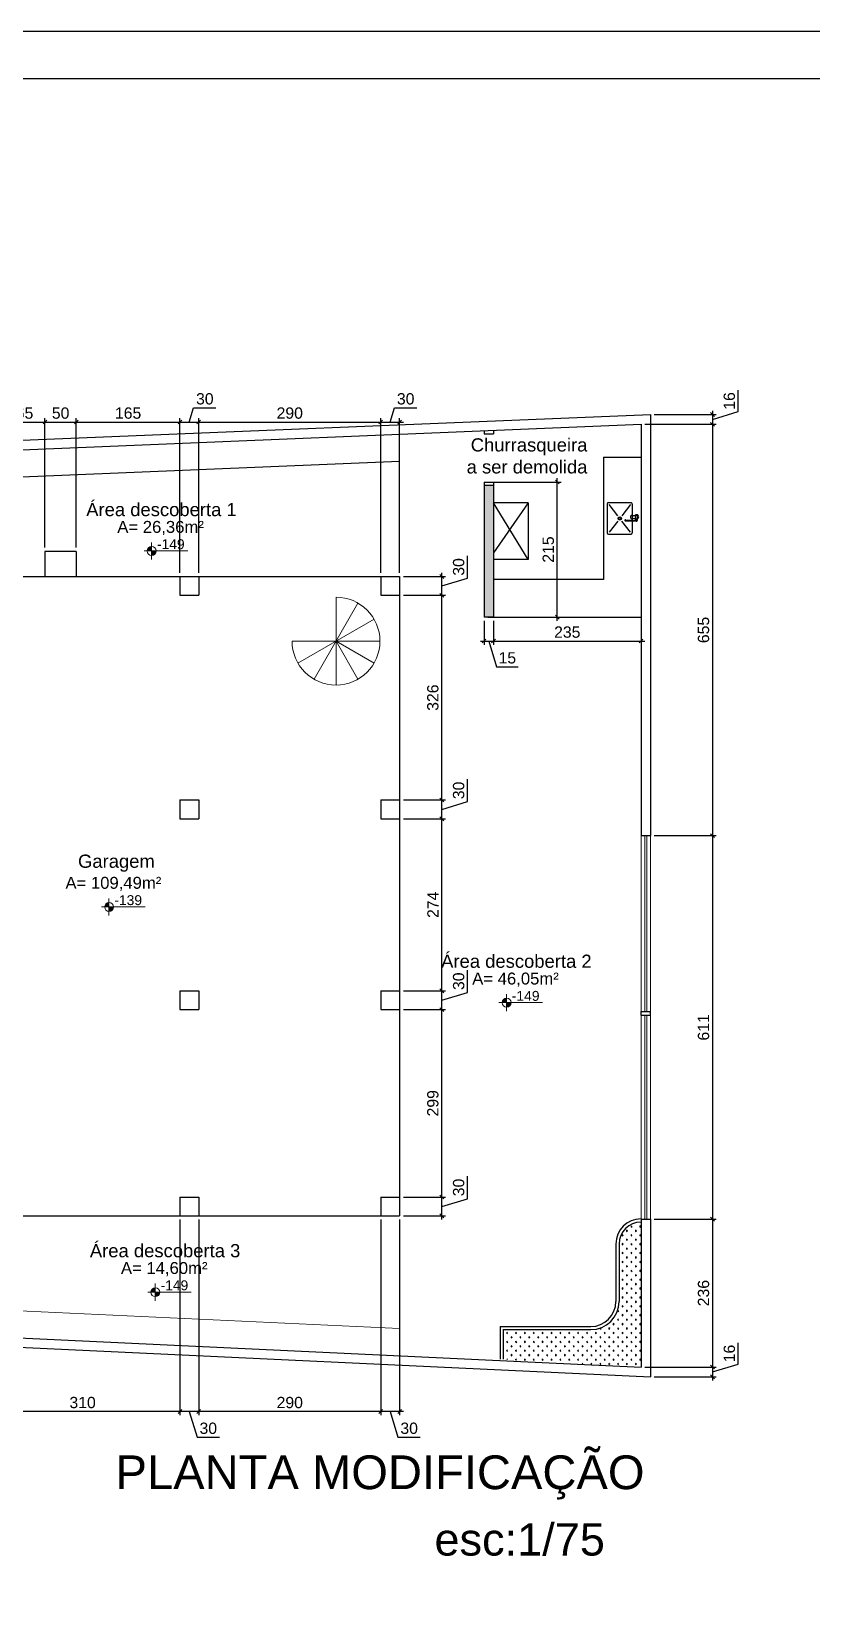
# Model space of a CAD drawing. Extents: x -165 to 197, y 154 to 653.
# Drawn here: x 124.35 to 136.79, y 409.47 to 434.39 of the extents above; entities that cross this region are included whole.
import ezdxf
from ezdxf.enums import TextEntityAlignment as Align

# ---------------------------------------------------------------- set-up
doc = ezdxf.new("R2010")
doc.units = 0
doc.header["$MEASUREMENT"] = 0
doc.header["$PDMODE"] = 3
doc.header["$PDSIZE"] = 0.1
doc.layers.get('0').update_dxf_attribs({"linetype": 'CONTINUOUS'})
doc.layers.get('DEFPOINTS').update_dxf_attribs({"linetype": 'CONTINUOUS'})
for name, color, linetype, lineweight in [('AIT-ESQUADRIA 34', 252, 'CONTINUOUS', 15), ('AIT-PAREDE', 4, 'CONTINUOUS', 30), ('COTA de NIVEL', 12, 'CONTINUOUS', 20), ('DEMOLIR', 40, 'CONTINUOUS', 25), ('TEXTO-190', 190, 'CONTINUOUS', 20)]:
    doc.layers.add(name, color=color, linetype=linetype, lineweight=lineweight)
for name, color, linetype in [('AIT-PORTAS', 2, 'CONTINUOUS'), ('AIT-VEGETAÇÃO 25', 92, 'CONTINUOUS'), ('COTA', 1, 'CONTINUOUS'), ('MARGEM', 4, 'CONTINUOUS'), ('TEXTO', 190, 'CONTINUOUS')]:
    doc.layers.add(name, color=color, linetype=linetype)
doc.styles.add('ARIAL', font='ARIAL.TTF', dxfattribs={"height": 0.18})
doc.styles.add('cota25', font='ARIAL.TTF', dxfattribs={"height": 0.06})
doc.styles.add('PLANTA', font='stylu.ttf', dxfattribs={"height": 0.22})
doc.dimstyles.new('Copy of ISO-25', dxfattribs={"dimtxt": 0.18, "dimasz": 0.06, "dimexe": 0.06, "dimexo": 0.06, "dimgap": 0.05, "dimtad": 1, "dimdec": 0, "dimlfac": 100, "dimdsep": 46, "dimtxsty": 'ARIAL', "dimblk1": 'OBLIQUE', "dimblk2": 'OBLIQUE', "dimsah": 1, "dimcen": 2.5, "dimdle": 0.06, "dimclrd": 256, "dimclre": 256, "dimclrt": 256, "dimadec": 0, "dimazin": 0, "dimtfac": 1, "dimtdec": 0, "dimtmove": 1, "dimatfit": 3, "dimldrblk": 'OBLIQUE', "dimfxl": 0, "dimtolj": 1, "dimtzin": 0, "dimlwd": -1, "dimlwe": -1, "dimarcsym": 0})

# ---------------------------------------------------------------- blocks, each defined once
blk = doc.blocks.new('_OBLIQUE')
at = {"color": 0, "linetype": 'ByBlock'}
blk.add_line((-0.5, -0.5), (0.5, 0.5), dxfattribs=at)
blk = doc.blocks.new('*D328')
at = {"layer": 'COTA'}
for p, q in [((123.862, 428.163), (124.632, 428.163)), ((123.922, 425.763), (123.922, 428.223)), ((124.572, 426.163), (124.572, 428.223))]:
    blk.add_line(p, q, dxfattribs=at)
at = {"layer": 'DEFPOINTS', "color": 0}
for p in [(124.572, 428.163), (124.572, 426.103), (123.922, 425.703)]:
    blk.add_point(p, dxfattribs=at)
at = {"layer": 'COTA', "xscale": 0.06, "yscale": 0.06, "zscale": 0.06, "rotation": 180}
blk.add_blockref('_OBLIQUE', (123.922, 428.163), dxfattribs=at)
at = {"layer": 'COTA', "xscale": 0.06, "yscale": 0.06, "zscale": 0.06}
blk.add_blockref('_OBLIQUE', (124.572, 428.163), dxfattribs=at)
at = {"layer": 'COTA', "insert": (124.247, 428.305), "char_height": 0.18, "attachment_point": 5, "style": 'ARIAL'}
blk.add_mtext('\\A1;65', dxfattribs=at)
blk = doc.blocks.new('*D329')
at = {"layer": 'COTA'}
for p, q in [((124.512, 428.163), (125.132, 428.163)), ((124.572, 426.163), (124.572, 428.223)), ((125.072, 426.163), (125.072, 428.223))]:
    blk.add_line(p, q, dxfattribs=at)
at = {"layer": 'DEFPOINTS', "color": 0}
for p in [(125.072, 428.163), (124.572, 426.103), (125.072, 426.103)]:
    blk.add_point(p, dxfattribs=at)
at = {"layer": 'COTA', "xscale": 0.06, "yscale": 0.06, "zscale": 0.06, "rotation": 180}
blk.add_blockref('_OBLIQUE', (124.572, 428.163), dxfattribs=at)
at = {"layer": 'COTA', "xscale": 0.06, "yscale": 0.06, "zscale": 0.06}
blk.add_blockref('_OBLIQUE', (125.072, 428.163), dxfattribs=at)
at = {"layer": 'COTA', "insert": (124.822, 428.305), "char_height": 0.18, "attachment_point": 5, "style": 'ARIAL'}
blk.add_mtext('\\A1;50', dxfattribs=at)
blk = doc.blocks.new('*D330')
at = {"layer": 'COTA'}
for p, q in [((125.012, 428.163), (126.782, 428.163)), ((125.072, 426.163), (125.072, 428.223)), ((126.722, 425.763), (126.722, 428.223))]:
    blk.add_line(p, q, dxfattribs=at)
at = {"layer": 'DEFPOINTS', "color": 0}
for p in [(126.722, 428.163), (125.072, 426.103), (126.722, 425.703)]:
    blk.add_point(p, dxfattribs=at)
at = {"layer": 'COTA', "xscale": 0.06, "yscale": 0.06, "zscale": 0.06, "rotation": 180}
blk.add_blockref('_OBLIQUE', (125.072, 428.163), dxfattribs=at)
at = {"layer": 'COTA', "xscale": 0.06, "yscale": 0.06, "zscale": 0.06}
blk.add_blockref('_OBLIQUE', (126.722, 428.163), dxfattribs=at)
at = {"layer": 'COTA', "insert": (125.897, 428.305), "char_height": 0.18, "attachment_point": 5, "style": 'ARIAL'}
blk.add_mtext('\\A1;165', dxfattribs=at)
blk = doc.blocks.new('*D331')
at = {"layer": 'COTA'}
for p, q in [((126.662, 428.163), (127.082, 428.163)), ((126.722, 425.763), (126.722, 428.223)), ((126.872, 428.163), (126.94, 428.39)), ((126.94, 428.39), (127.297, 428.39)), ((127.022, 425.763), (127.022, 428.223))]:
    blk.add_line(p, q, dxfattribs=at)
at = {"layer": 'DEFPOINTS', "color": 0}
for p in [(127.022, 428.163), (126.722, 425.703), (127.022, 425.703)]:
    blk.add_point(p, dxfattribs=at)
at = {"layer": 'COTA', "xscale": 0.06, "yscale": 0.06, "zscale": 0.06, "rotation": 180}
blk.add_blockref('_OBLIQUE', (126.722, 428.163), dxfattribs=at)
at = {"layer": 'COTA', "xscale": 0.06, "yscale": 0.06, "zscale": 0.06}
blk.add_blockref('_OBLIQUE', (127.022, 428.163), dxfattribs=at)
at = {"layer": 'COTA', "insert": (127.119, 428.532), "char_height": 0.18, "attachment_point": 5, "style": 'ARIAL'}
blk.add_mtext('\\A1;30', dxfattribs=at)
blk = doc.blocks.new('*D332')
at = {"layer": 'COTA'}
for p, q in [((126.962, 428.163), (129.982, 428.163)), ((127.022, 425.763), (127.022, 428.223)), ((129.922, 425.763), (129.922, 428.223))]:
    blk.add_line(p, q, dxfattribs=at)
at = {"layer": 'DEFPOINTS', "color": 0}
for p in [(129.922, 428.163), (127.022, 425.703), (129.922, 425.703)]:
    blk.add_point(p, dxfattribs=at)
at = {"layer": 'COTA', "xscale": 0.06, "yscale": 0.06, "zscale": 0.06, "rotation": 180}
blk.add_blockref('_OBLIQUE', (127.022, 428.163), dxfattribs=at)
at = {"layer": 'COTA', "xscale": 0.06, "yscale": 0.06, "zscale": 0.06}
blk.add_blockref('_OBLIQUE', (129.922, 428.163), dxfattribs=at)
at = {"layer": 'COTA', "insert": (128.472, 428.305), "char_height": 0.18, "attachment_point": 5, "style": 'ARIAL'}
blk.add_mtext('\\A1;290', dxfattribs=at)
blk = doc.blocks.new('*D333')
at = {"layer": 'COTA'}
for p, q in [((129.862, 428.163), (130.282, 428.163)), ((129.922, 425.763), (129.922, 428.223)), ((130.072, 428.163), (130.14, 428.39)), ((130.14, 428.39), (130.497, 428.39)), ((130.222, 425.763), (130.222, 428.223))]:
    blk.add_line(p, q, dxfattribs=at)
at = {"layer": 'DEFPOINTS', "color": 0}
for p in [(130.222, 428.163), (129.922, 425.703), (130.222, 425.703)]:
    blk.add_point(p, dxfattribs=at)
at = {"layer": 'COTA', "xscale": 0.06, "yscale": 0.06, "zscale": 0.06, "rotation": 180}
blk.add_blockref('_OBLIQUE', (129.922, 428.163), dxfattribs=at)
at = {"layer": 'COTA', "xscale": 0.06, "yscale": 0.06, "zscale": 0.06}
blk.add_blockref('_OBLIQUE', (130.222, 428.163), dxfattribs=at)
at = {"layer": 'COTA', "insert": (130.319, 428.532), "char_height": 0.18, "attachment_point": 5, "style": 'ARIAL'}
blk.add_mtext('\\A1;30', dxfattribs=at)
blk = doc.blocks.new('*D334')
at = {"layer": 'COTA'}
for p, q in [((135.616, 428.329), (135.616, 428.669)), ((134.278, 428.284), (135.266, 428.284)), ((135.206, 428.344), (135.206, 428.067)), ((135.206, 428.205), (135.616, 428.329)), ((134.128, 428.127), (135.266, 428.127))]:
    blk.add_line(p, q, dxfattribs=at)
at = {"layer": 'DEFPOINTS', "color": 0}
for p in [(134.218, 428.284), (134.068, 428.127), (135.206, 428.127)]:
    blk.add_point(p, dxfattribs=at)
at = {"layer": 'COTA', "xscale": 0.06, "yscale": 0.06, "zscale": 0.06}
for p, rotation in [((135.206, 428.284), 90), ((135.206, 428.127), 270)]:
    blk.add_blockref('_OBLIQUE', p, dxfattribs=dict(at, rotation=rotation))
at = {"layer": 'COTA', "insert": (135.475, 428.499), "char_height": 0.18, "attachment_point": 5, "rotation": 90, "style": 'ARIAL'}
blk.add_mtext('\\A1;16', dxfattribs=at)
blk = doc.blocks.new('*D335')
at = {"layer": 'COTA'}
for p, q in [((135.206, 428.187), (135.206, 421.515)), ((134.128, 428.127), (135.266, 428.127)), ((134.278, 421.575), (135.266, 421.575))]:
    blk.add_line(p, q, dxfattribs=at)
at = {"layer": 'DEFPOINTS', "color": 0}
for p in [(134.068, 428.127), (134.218, 421.575), (135.206, 421.575)]:
    blk.add_point(p, dxfattribs=at)
at = {"layer": 'COTA', "xscale": 0.06, "yscale": 0.06, "zscale": 0.06}
for p, rotation in [((135.206, 428.127), 90), ((135.206, 421.575), 270)]:
    blk.add_blockref('_OBLIQUE', p, dxfattribs=dict(at, rotation=rotation))
at = {"layer": 'COTA', "insert": (135.064, 424.851), "char_height": 0.18, "attachment_point": 5, "rotation": 90, "style": 'ARIAL'}
blk.add_mtext('\\A1;655', dxfattribs=at)
blk = doc.blocks.new('*D336')
at = {"layer": 'COTA'}
for p, q in [((134.278, 421.575), (135.266, 421.575)), ((135.206, 421.635), (135.206, 415.405)), ((134.278, 415.465), (135.266, 415.465))]:
    blk.add_line(p, q, dxfattribs=at)
at = {"layer": 'DEFPOINTS', "color": 0}
for p in [(134.218, 421.575), (134.218, 415.465), (135.206, 415.465)]:
    blk.add_point(p, dxfattribs=at)
at = {"layer": 'COTA', "xscale": 0.06, "yscale": 0.06, "zscale": 0.06}
for p, rotation in [((135.206, 421.575), 90), ((135.206, 415.465), 270)]:
    blk.add_blockref('_OBLIQUE', p, dxfattribs=dict(at, rotation=rotation))
at = {"layer": 'COTA', "insert": (135.064, 418.52), "char_height": 0.18, "attachment_point": 5, "rotation": 90, "style": 'ARIAL'}
blk.add_mtext('\\A1;611', dxfattribs=at)
blk = doc.blocks.new('*D337')
at = {"layer": 'COTA'}
for p, q in [((134.278, 415.465), (135.266, 415.465)), ((135.206, 415.525), (135.206, 413.05)), ((134.128, 413.11), (135.266, 413.11))]:
    blk.add_line(p, q, dxfattribs=at)
at = {"layer": 'DEFPOINTS', "color": 0}
for p in [(134.218, 415.465), (134.068, 413.11), (135.206, 413.11)]:
    blk.add_point(p, dxfattribs=at)
at = {"layer": 'COTA', "xscale": 0.06, "yscale": 0.06, "zscale": 0.06}
for p, rotation in [((135.206, 415.465), 90), ((135.206, 413.11), 270)]:
    blk.add_blockref('_OBLIQUE', p, dxfattribs=dict(at, rotation=rotation))
at = {"layer": 'COTA', "insert": (135.064, 414.287), "char_height": 0.18, "attachment_point": 5, "rotation": 90, "style": 'ARIAL'}
blk.add_mtext('\\A1;236', dxfattribs=at)
blk = doc.blocks.new('*D338')
at = {"layer": 'COTA'}
for p, q in [((135.616, 413.155), (135.616, 413.495)), ((134.128, 413.11), (135.266, 413.11)), ((134.278, 412.953), (135.266, 412.953)), ((135.206, 413.17), (135.206, 412.893)), ((135.206, 413.031), (135.616, 413.155))]:
    blk.add_line(p, q, dxfattribs=at)
at = {"layer": 'DEFPOINTS', "color": 0}
for p in [(134.068, 413.11), (134.218, 412.953), (135.206, 412.953)]:
    blk.add_point(p, dxfattribs=at)
at = {"layer": 'COTA', "xscale": 0.06, "yscale": 0.06, "zscale": 0.06}
for p, rotation in [((135.206, 413.11), 90), ((135.206, 412.953), 270)]:
    blk.add_blockref('_OBLIQUE', p, dxfattribs=dict(at, rotation=rotation))
at = {"layer": 'COTA', "insert": (135.475, 413.325), "char_height": 0.18, "attachment_point": 5, "rotation": 90, "style": 'ARIAL'}
blk.add_mtext('\\A1;16', dxfattribs=at)
blk = doc.blocks.new('*D339')
at = {"layer": 'COTA'}
for p, q in [((129.922, 415.458), (129.922, 412.341)), ((130.222, 415.458), (130.222, 412.341)), ((130.282, 412.401), (129.862, 412.401)), ((130.072, 412.401), (130.195, 411.991)), ((130.195, 411.991), (130.552, 411.991))]:
    blk.add_line(p, q, dxfattribs=at)
at = {"layer": 'DEFPOINTS', "color": 0}
for p in [(129.922, 415.518), (130.222, 415.518), (129.922, 412.401)]:
    blk.add_point(p, dxfattribs=at)
at = {"layer": 'COTA', "xscale": 0.06, "yscale": 0.06, "zscale": 0.06, "rotation": 180}
blk.add_blockref('_OBLIQUE', (129.922, 412.401), dxfattribs=at)
at = {"layer": 'COTA', "xscale": 0.06, "yscale": 0.06, "zscale": 0.06}
blk.add_blockref('_OBLIQUE', (130.222, 412.401), dxfattribs=at)
at = {"layer": 'COTA', "insert": (130.374, 412.133), "char_height": 0.18, "attachment_point": 5, "style": 'ARIAL'}
blk.add_mtext('\\A1;30', dxfattribs=at)
blk = doc.blocks.new('*D340')
at = {"layer": 'COTA'}
for p, q in [((127.022, 415.458), (127.022, 412.341)), ((129.922, 415.458), (129.922, 412.341)), ((129.982, 412.401), (126.962, 412.401))]:
    blk.add_line(p, q, dxfattribs=at)
at = {"layer": 'DEFPOINTS', "color": 0}
for p in [(127.022, 415.518), (129.922, 415.518), (127.022, 412.401)]:
    blk.add_point(p, dxfattribs=at)
at = {"layer": 'COTA', "xscale": 0.06, "yscale": 0.06, "zscale": 0.06, "rotation": 180}
blk.add_blockref('_OBLIQUE', (127.022, 412.401), dxfattribs=at)
at = {"layer": 'COTA', "xscale": 0.06, "yscale": 0.06, "zscale": 0.06}
blk.add_blockref('_OBLIQUE', (129.922, 412.401), dxfattribs=at)
at = {"layer": 'COTA', "insert": (128.472, 412.543), "char_height": 0.18, "attachment_point": 5, "style": 'ARIAL'}
blk.add_mtext('\\A1;290', dxfattribs=at)
blk = doc.blocks.new('*D341')
at = {"layer": 'COTA'}
for p, q in [((126.722, 415.458), (126.722, 412.341)), ((127.022, 415.458), (127.022, 412.341)), ((127.082, 412.401), (126.662, 412.401)), ((126.872, 412.401), (126.995, 411.991)), ((126.995, 411.991), (127.352, 411.991))]:
    blk.add_line(p, q, dxfattribs=at)
at = {"layer": 'DEFPOINTS', "color": 0}
for p in [(126.722, 415.518), (127.022, 415.518), (126.722, 412.401)]:
    blk.add_point(p, dxfattribs=at)
at = {"layer": 'COTA', "xscale": 0.06, "yscale": 0.06, "zscale": 0.06, "rotation": 180}
blk.add_blockref('_OBLIQUE', (126.722, 412.401), dxfattribs=at)
at = {"layer": 'COTA', "xscale": 0.06, "yscale": 0.06, "zscale": 0.06}
blk.add_blockref('_OBLIQUE', (127.022, 412.401), dxfattribs=at)
at = {"layer": 'COTA', "insert": (127.174, 412.133), "char_height": 0.18, "attachment_point": 5, "style": 'ARIAL'}
blk.add_mtext('\\A1;30', dxfattribs=at)
blk = doc.blocks.new('*D342')
at = {"layer": 'COTA'}
for p, q in [((123.622, 415.608), (123.622, 412.341)), ((126.722, 415.458), (126.722, 412.341)), ((126.782, 412.401), (123.562, 412.401))]:
    blk.add_line(p, q, dxfattribs=at)
at = {"layer": 'DEFPOINTS', "color": 0}
for p in [(123.622, 415.668), (126.722, 415.518), (123.622, 412.401)]:
    blk.add_point(p, dxfattribs=at)
at = {"layer": 'COTA', "xscale": 0.06, "yscale": 0.06, "zscale": 0.06, "rotation": 180}
blk.add_blockref('_OBLIQUE', (123.622, 412.401), dxfattribs=at)
at = {"layer": 'COTA', "xscale": 0.06, "yscale": 0.06, "zscale": 0.06}
blk.add_blockref('_OBLIQUE', (126.722, 412.401), dxfattribs=at)
at = {"layer": 'COTA', "insert": (125.172, 412.543), "char_height": 0.18, "attachment_point": 5, "style": 'ARIAL'}
blk.add_mtext('\\A1;310', dxfattribs=at)
blk = doc.blocks.new('*D368')
at = {"layer": 'COTA'}
for p, q in [((131.305, 415.791), (131.305, 416.148)), ((130.282, 415.818), (130.954, 415.818)), ((130.894, 415.458), (130.894, 415.878)), ((130.894, 415.668), (131.305, 415.791)), ((130.282, 415.518), (130.954, 415.518))]:
    blk.add_line(p, q, dxfattribs=at)
at = {"layer": 'DEFPOINTS', "color": 0}
for p in [(130.222, 415.818), (130.894, 415.818), (130.222, 415.518)]:
    blk.add_point(p, dxfattribs=at)
at = {"layer": 'COTA', "xscale": 0.06, "yscale": 0.06, "zscale": 0.06}
for p, rotation in [((130.894, 415.818), 90), ((130.894, 415.518), 270)]:
    blk.add_blockref('_OBLIQUE', p, dxfattribs=dict(at, rotation=rotation))
at = {"layer": 'COTA', "insert": (131.163, 415.97), "char_height": 0.18, "attachment_point": 5, "rotation": 90, "style": 'ARIAL'}
blk.add_mtext('\\A1;30', dxfattribs=at)
blk = doc.blocks.new('*D369')
at = {"layer": 'COTA'}
for p, q in [((130.282, 418.803), (130.954, 418.803)), ((130.894, 415.758), (130.894, 418.863)), ((130.282, 415.818), (130.954, 415.818))]:
    blk.add_line(p, q, dxfattribs=at)
at = {"layer": 'DEFPOINTS', "color": 0}
for p in [(130.222, 418.803), (130.894, 418.803), (130.222, 415.818)]:
    blk.add_point(p, dxfattribs=at)
at = {"layer": 'COTA', "xscale": 0.06, "yscale": 0.06, "zscale": 0.06}
for p, rotation in [((130.894, 418.803), 90), ((130.894, 415.818), 270)]:
    blk.add_blockref('_OBLIQUE', p, dxfattribs=dict(at, rotation=rotation))
at = {"layer": 'COTA', "insert": (130.752, 417.311), "char_height": 0.18, "attachment_point": 5, "rotation": 90, "style": 'ARIAL'}
blk.add_mtext('\\A1;299', dxfattribs=at)
blk = doc.blocks.new('*D370')
at = {"layer": 'COTA'}
for p, q in [((131.305, 419.077), (131.305, 419.434)), ((130.282, 419.103), (130.954, 419.103)), ((130.894, 418.743), (130.894, 419.163)), ((130.894, 418.953), (131.305, 419.077)), ((130.282, 418.803), (130.954, 418.803))]:
    blk.add_line(p, q, dxfattribs=at)
at = {"layer": 'DEFPOINTS', "color": 0}
for p in [(130.222, 419.103), (130.894, 419.103), (130.222, 418.803)]:
    blk.add_point(p, dxfattribs=at)
at = {"layer": 'COTA', "xscale": 0.06, "yscale": 0.06, "zscale": 0.06}
for p, rotation in [((130.894, 419.103), 90), ((130.894, 418.803), 270)]:
    blk.add_blockref('_OBLIQUE', p, dxfattribs=dict(at, rotation=rotation))
at = {"layer": 'COTA', "insert": (131.163, 419.255), "char_height": 0.18, "attachment_point": 5, "rotation": 90, "style": 'ARIAL'}
blk.add_mtext('\\A1;30', dxfattribs=at)
blk = doc.blocks.new('*D371')
at = {"layer": 'COTA'}
for p, q in [((130.282, 421.843), (130.954, 421.843)), ((130.894, 419.043), (130.894, 421.903)), ((130.282, 419.103), (130.954, 419.103))]:
    blk.add_line(p, q, dxfattribs=at)
at = {"layer": 'DEFPOINTS', "color": 0}
for p in [(130.222, 421.843), (130.894, 421.843), (130.222, 419.103)]:
    blk.add_point(p, dxfattribs=at)
at = {"layer": 'COTA', "xscale": 0.06, "yscale": 0.06, "zscale": 0.06}
for p, rotation in [((130.894, 421.843), 90), ((130.894, 419.103), 270)]:
    blk.add_blockref('_OBLIQUE', p, dxfattribs=dict(at, rotation=rotation))
at = {"layer": 'COTA', "insert": (130.753, 420.473), "char_height": 0.18, "attachment_point": 5, "rotation": 90, "style": 'ARIAL'}
blk.add_mtext('\\A1;274', dxfattribs=at)
blk = doc.blocks.new('*D372')
at = {"layer": 'COTA'}
for p, q in [((131.305, 422.117), (131.305, 422.474)), ((130.894, 421.783), (130.894, 422.203)), ((130.282, 422.143), (130.954, 422.143)), ((130.894, 421.993), (131.305, 422.117)), ((130.282, 421.843), (130.954, 421.843))]:
    blk.add_line(p, q, dxfattribs=at)
at = {"layer": 'DEFPOINTS', "color": 0}
for p in [(130.222, 422.143), (130.894, 422.143), (130.222, 421.843)]:
    blk.add_point(p, dxfattribs=at)
at = {"layer": 'COTA', "xscale": 0.06, "yscale": 0.06, "zscale": 0.06}
for p, rotation in [((130.894, 422.143), 90), ((130.894, 421.843), 270)]:
    blk.add_blockref('_OBLIQUE', p, dxfattribs=dict(at, rotation=rotation))
at = {"layer": 'COTA', "insert": (131.163, 422.295), "char_height": 0.18, "attachment_point": 5, "rotation": 90, "style": 'ARIAL'}
blk.add_mtext('\\A1;30', dxfattribs=at)
blk = doc.blocks.new('*D373')
at = {"layer": 'COTA'}
for p, q in [((130.894, 422.083), (130.894, 425.463)), ((130.282, 425.403), (130.954, 425.403)), ((130.282, 422.143), (130.954, 422.143))]:
    blk.add_line(p, q, dxfattribs=at)
at = {"layer": 'DEFPOINTS', "color": 0}
for p in [(130.222, 425.403), (130.894, 425.403), (130.222, 422.143)]:
    blk.add_point(p, dxfattribs=at)
at = {"layer": 'COTA', "xscale": 0.06, "yscale": 0.06, "zscale": 0.06}
for p, rotation in [((130.894, 425.403), 90), ((130.894, 422.143), 270)]:
    blk.add_blockref('_OBLIQUE', p, dxfattribs=dict(at, rotation=rotation))
at = {"layer": 'COTA', "insert": (130.752, 423.773), "char_height": 0.18, "attachment_point": 5, "rotation": 90, "style": 'ARIAL'}
blk.add_mtext('\\A1;326', dxfattribs=at)
blk = doc.blocks.new('*D374')
at = {"layer": 'COTA'}
for p, q in [((131.305, 425.677), (131.305, 426.034)), ((130.282, 425.703), (130.954, 425.703)), ((130.894, 425.343), (130.894, 425.763)), ((130.894, 425.553), (131.305, 425.677)), ((130.282, 425.403), (130.954, 425.403))]:
    blk.add_line(p, q, dxfattribs=at)
at = {"layer": 'DEFPOINTS', "color": 0}
for p in [(130.222, 425.703), (130.894, 425.703), (130.222, 425.403)]:
    blk.add_point(p, dxfattribs=at)
at = {"layer": 'COTA', "xscale": 0.06, "yscale": 0.06, "zscale": 0.06}
for p, rotation in [((130.894, 425.703), 90), ((130.894, 425.403), 270)]:
    blk.add_blockref('_OBLIQUE', p, dxfattribs=dict(at, rotation=rotation))
at = {"layer": 'COTA', "insert": (131.163, 425.855), "char_height": 0.18, "attachment_point": 5, "rotation": 90, "style": 'ARIAL'}
blk.add_mtext('\\A1;30', dxfattribs=at)
blk = doc.blocks.new('*D375')
at = {"layer": 'DEFPOINTS', "color": 0}
for p in [(131.568, 427.208), (132.733, 427.208), (131.568, 425.055)]:
    blk.add_point(p, dxfattribs=at)
at = {"layer": 'DEMOLIR'}
for p, q in [((131.628, 427.208), (132.793, 427.208)), ((132.733, 424.995), (132.733, 427.268)), ((131.628, 425.055), (132.793, 425.055))]:
    blk.add_line(p, q, dxfattribs=at)
at = {"layer": 'DEMOLIR', "xscale": 0.06, "yscale": 0.06, "zscale": 0.06}
for p, rotation in [((132.733, 427.208), 90), ((132.733, 425.055), 270)]:
    blk.add_blockref('_OBLIQUE', p, dxfattribs=dict(at, rotation=rotation))
at = {"layer": 'DEMOLIR', "insert": (132.591, 426.132), "char_height": 0.18, "attachment_point": 5, "rotation": 90, "style": 'ARIAL'}
blk.add_mtext('\\A1;215', dxfattribs=at)
blk = doc.blocks.new('*D376')
at = {"layer": 'COTA'}
for p, q in [((131.568, 424.995), (131.568, 424.614)), ((131.718, 424.995), (131.718, 424.614)), ((131.508, 424.674), (131.778, 424.674)), ((131.643, 424.674), (131.766, 424.264)), ((131.766, 424.264), (132.109, 424.264))]:
    blk.add_line(p, q, dxfattribs=at)
at = {"layer": 'DEFPOINTS', "color": 0}
for p in [(131.568, 425.055), (131.718, 425.055), (131.718, 424.674)]:
    blk.add_point(p, dxfattribs=at)
at = {"layer": 'COTA', "xscale": 0.06, "yscale": 0.06, "zscale": 0.06, "rotation": 180}
blk.add_blockref('_OBLIQUE', (131.568, 424.674), dxfattribs=at)
at = {"layer": 'COTA', "xscale": 0.06, "yscale": 0.06, "zscale": 0.06}
blk.add_blockref('_OBLIQUE', (131.718, 424.674), dxfattribs=at)
at = {"layer": 'COTA', "insert": (131.938, 424.406), "char_height": 0.18, "attachment_point": 5, "style": 'ARIAL'}
blk.add_mtext('\\A1;15', dxfattribs=at)
blk = doc.blocks.new('*D377')
at = {"layer": 'COTA'}
for p, q in [((131.718, 424.995), (131.718, 424.614)), ((134.068, 424.995), (134.068, 424.614)), ((131.658, 424.674), (134.128, 424.674))]:
    blk.add_line(p, q, dxfattribs=at)
at = {"layer": 'DEFPOINTS', "color": 0}
for p in [(131.718, 425.055), (134.068, 425.055), (134.068, 424.674)]:
    blk.add_point(p, dxfattribs=at)
at = {"layer": 'COTA', "xscale": 0.06, "yscale": 0.06, "zscale": 0.06, "rotation": 180}
blk.add_blockref('_OBLIQUE', (131.718, 424.674), dxfattribs=at)
at = {"layer": 'COTA', "xscale": 0.06, "yscale": 0.06, "zscale": 0.06}
blk.add_blockref('_OBLIQUE', (134.068, 424.674), dxfattribs=at)
at = {"layer": 'COTA', "insert": (132.893, 424.816), "char_height": 0.18, "attachment_point": 5, "style": 'ARIAL'}
blk.add_mtext('\\A1;235', dxfattribs=at)

msp = doc.modelspace()

# ---------------------------------------------------------------- hatches: boundary and pattern name
at = {"layer": 'AIT-VEGETAÇÃO 25'}
h = msp.add_hatch(dxfattribs=at)
h.set_pattern_fill('GRASS', color=256, scale=0.1, angle=90, style=0)
h.set_pattern_definition([(180, (131.87204, 415.41858), (-0.0707107, -0.0707107), [0.01875, -0.1226714]), (135, (131.87204, 415.41858), (-0.0707107, -0.0707107), [0.01875, -0.08125]), (225, (131.87204, 415.41858), (0.0707107, -0.0707107), [0.01875, -0.08125])])
h.paths.add_polyline_path([(134.068, 413.11), (134.068, 415.419, 0.414214), (133.718, 415.069), (133.718, 414.155, -0.414214), (133.268, 413.705), (131.872, 413.705), (131.872, 413.232)])
at = {"layer": 'COTA de NIVEL', "linetype": 'Continuous'}
h = msp.add_hatch(color=256, dxfattribs=at)
h.paths.add_polyline_path([(126.273, 426.109), (126.273, 426.18, 0.414214), (126.202, 426.109)])
h.paths.add_polyline_path([(126.273, 426.109), (126.273, 426.038, 0.414214), (126.344, 426.109)])
h = msp.add_hatch(color=256, dxfattribs=at)
h.paths.add_polyline_path([(125.595, 420.439), (125.595, 420.51, 0.414214), (125.524, 420.439)])
h.paths.add_polyline_path([(125.595, 420.439), (125.595, 420.367, 0.414214), (125.666, 420.439)])
h = msp.add_hatch(color=256, dxfattribs=at)
h.paths.add_polyline_path([(131.927, 418.914), (131.927, 418.985, 0.414214), (131.856, 418.914)])
h.paths.add_polyline_path([(131.927, 418.914), (131.927, 418.842, 0.414214), (131.998, 418.914)])
h = msp.add_hatch(color=256, dxfattribs=at)
h.paths.add_polyline_path([(126.331, 414.302), (126.331, 414.374, 0.414214), (126.26, 414.302)])
h.paths.add_polyline_path([(126.331, 414.302), (126.331, 414.231, 0.414214), (126.402, 414.302)])
at = {"layer": 'DEMOLIR'}
msp.add_hatch(color=256, dxfattribs=at).paths.add_polyline_path([(131.718, 427.158), (131.568, 427.158), (131.568, 425.055), (131.718, 425.055)])

# ---------------------------------------------------------------- linework, layer by layer
msp.add_lwpolyline([(90.814, 434.388), (160.057, 434.388), (160.057, 389.838), (90.814, 389.838)], close=True)
at = {"layer": 'AIT-ESQUADRIA 34', "color": 9}
for p, q in [((134.218, 428.284), (134.218, 418.775)), ((134.068, 428.127), (134.068, 418.775)), ((128.859, 424.066), (129.559, 425.279)), ((129.209, 423.973), (129.209, 425.373)), ((128.603, 424.323), (129.815, 425.023)), ((129.909, 424.673), (128.509, 424.673)), ((129.209, 424.673), (129.559, 424.066)), ((129.209, 424.673), (129.815, 424.323)), ((134.128, 421.575), (134.128, 418.775)), ((134.158, 421.575), (134.158, 418.775)), ((134.068, 418.715), (134.068, 415.465)), ((134.128, 418.715), (134.128, 415.465)), ((134.158, 418.715), (134.158, 415.465)), ((134.218, 418.715), (134.218, 415.465)), ((120.972, 414.157), (130.222, 413.721)), ((130.222, 413.721), (130.222, 413.291))]:
    msp.add_line(p, q, dxfattribs=at)
msp.add_arc((129.209, 424.673), 0.7, 180, 90, dxfattribs=at)
at = {"layer": 'AIT-PAREDE'}
for p, q in [((94.418, 426.652), (134.218, 428.284)), ((134.218, 428.284), (134.218, 421.575)), ((94.568, 426.508), (134.068, 428.127)), ((131.567, 428.025), (131.567, 427.975)), ((131.567, 427.975), (131.717, 427.975)), ((131.717, 428.031), (131.717, 427.975)), ((134.068, 428.127), (134.068, 421.575)), ((124.572, 426.103), (124.572, 425.703)), ((125.072, 426.103), (124.572, 426.103)), ((125.072, 426.103), (125.072, 425.703)), ((119.322, 425.703), (124.572, 425.703)), ((124.572, 425.703), (125.072, 425.703)), ((125.072, 425.703), (130.222, 425.703)), ((126.722, 425.703), (126.722, 425.403)), ((127.022, 425.703), (127.022, 425.403)), ((129.922, 425.703), (129.922, 425.403)), ((130.222, 425.703), (130.222, 415.518)), ((126.722, 425.403), (127.022, 425.403)), ((129.922, 425.403), (130.222, 425.403)), ((126.722, 422.143), (127.022, 422.143)), ((126.722, 422.143), (126.722, 421.843)), ((127.022, 422.143), (127.022, 421.843)), ((129.922, 422.143), (130.222, 422.143)), ((129.922, 422.143), (129.922, 421.843)), ((126.722, 421.843), (127.022, 421.843)), ((129.922, 421.843), (130.222, 421.843)), ((134.068, 421.575), (134.218, 421.575)), ((126.722, 419.103), (127.022, 419.103)), ((126.722, 419.103), (127.022, 419.103)), ((126.722, 419.103), (126.722, 418.803)), ((127.022, 419.103), (127.022, 418.803)), ((129.922, 419.103), (130.222, 419.103)), ((129.922, 419.103), (130.222, 419.103)), ((129.922, 419.103), (129.922, 418.803)), ((126.722, 418.803), (127.022, 418.803)), ((129.922, 418.803), (130.222, 418.803)), ((134.068, 418.775), (134.218, 418.775)), ((134.068, 418.715), (134.068, 418.775)), ((134.068, 418.715), (134.218, 418.715)), ((134.218, 418.715), (134.218, 418.775)), ((126.722, 415.818), (127.022, 415.818)), ((126.722, 415.818), (127.022, 415.818)), ((126.722, 415.818), (126.722, 415.518)), ((127.022, 415.818), (127.022, 415.518)), ((129.922, 415.818), (130.222, 415.818)), ((129.922, 415.818), (130.222, 415.818)), ((129.922, 415.818), (129.922, 415.518)), ((119.472, 415.518), (130.222, 415.518)), ((126.722, 415.518), (127.022, 415.518)), ((129.922, 415.518), (130.222, 415.518)), ((134.068, 415.465), (134.068, 413.11)), ((134.068, 415.465), (134.218, 415.465)), ((134.218, 415.465), (134.218, 412.953)), ((94.418, 414.976), (134.068, 413.11)), ((94.418, 414.826), (134.218, 412.953)), ((134.068, 414.131), (134.068, 414.131))]:
    msp.add_line(p, q, dxfattribs=at)
at = {"layer": 'AIT-PORTAS', "color": 9}
for p, q in [((130.22, 427.539), (130.22, 427.97)), ((120.419, 427.131), (130.22, 427.539)), ((133.668, 415.069), (133.668, 414.155)), ((133.718, 415.069), (133.718, 414.155)), ((131.822, 413.755), (131.822, 413.235)), ((131.822, 413.755), (133.268, 413.755)), ((131.872, 413.705), (131.872, 413.235)), ((131.872, 413.705), (133.268, 413.705))]:
    msp.add_line(p, q, dxfattribs=at)
for centre, radius, start, end in [((134.068, 415.069), 0.4, 90, 180), ((134.068, 415.069), 0.35, 90, 180), ((133.268, 414.155), 0.4, 270, 0), ((133.268, 414.155), 0.45, 270, 0)]:
    msp.add_arc(centre, radius, start, end, dxfattribs=at)
at = {"layer": 'COTA de NIVEL', "linetype": 'Continuous'}
for p, q in [((126.271, 426.246), (126.271, 425.972)), ((126.151, 426.109), (126.846, 426.109)), ((125.473, 420.439), (126.168, 420.439)), ((125.592, 420.575), (125.592, 420.302)), ((131.924, 419.05), (131.924, 418.777)), ((131.805, 418.914), (132.5, 418.914)), ((126.209, 414.302), (126.904, 414.302)), ((126.329, 414.439), (126.329, 414.166))]:
    msp.add_line(p, q, dxfattribs=at)
for centre in [(126.273, 426.109), (125.595, 420.439), (131.927, 418.914), (126.331, 414.302)]:
    msp.add_circle(centre, 0.0713, dxfattribs=at)
at = {"layer": 'DEMOLIR'}
for p, q in [((133.468, 427.603), (133.468, 425.655)), ((133.468, 427.603), (134.068, 427.603)), ((131.568, 427.208), (131.568, 425.055)), ((131.568, 427.208), (131.718, 427.208)), ((131.568, 427.158), (131.718, 427.158)), ((131.718, 427.208), (131.718, 425.055)), ((132.268, 426.878), (131.718, 426.878)), ((132.268, 425.975), (131.718, 426.878)), ((132.268, 426.878), (131.718, 426.078)), ((132.268, 426.878), (132.268, 425.975)), ((133.529, 426.859), (133.529, 426.399)), ((133.549, 426.879), (133.829, 426.879)), ((133.696, 426.671), (133.559, 426.849)), ((133.899, 426.849), (133.762, 426.671)), ((133.829, 426.879), (133.909, 426.879)), ((133.918, 426.677), (133.974, 426.672)), ((133.929, 426.859), (133.929, 426.592)), ((133.987, 426.669), (133.978, 426.669)), ((133.696, 426.586), (133.559, 426.409)), ((133.899, 426.409), (133.762, 426.586)), ((133.818, 426.602), (133.829, 426.602)), ((133.818, 426.592), (133.829, 426.592)), ((133.829, 426.602), (133.996, 426.602)), ((133.829, 426.592), (133.996, 426.592)), ((133.918, 426.627), (133.974, 426.632)), ((133.929, 426.628), (133.929, 426.602)), ((133.929, 426.592), (133.929, 426.399)), ((133.929, 426.544), (133.929, 426.518)), ((133.986, 426.626), (133.986, 426.608)), ((134.006, 426.636), (134.006, 426.607)), ((133.549, 426.379), (133.829, 426.379)), ((133.829, 426.379), (133.909, 426.379)), ((132.268, 425.975), (131.718, 425.975)), ((133.468, 425.655), (131.718, 425.655)), ((131.718, 425.055), (131.568, 425.055)), ((131.718, 425.055), (134.068, 425.055))]:
    msp.add_line(p, q, dxfattribs=at)
msp.add_lwpolyline([(133.918, 426.677), (133.912, 426.675), (133.906, 426.67), (133.902, 426.662), (133.901, 426.652), (133.902, 426.642), (133.906, 426.634), (133.912, 426.629), (133.918, 426.627), (133.924, 426.629), (133.93, 426.634), (133.934, 426.642), (133.935, 426.652), (133.934, 426.662), (133.93, 426.67), (133.924, 426.675)], close=True, dxfattribs=at)
msp.add_lwpolyline([(133.974, 426.632), (133.977, 426.633), (133.98, 426.638), (133.982, 426.644), (133.983, 426.652), (133.982, 426.66), (133.98, 426.666), (133.977, 426.671), (133.974, 426.672)], dxfattribs=at)
for radius in [0.0266, 0.0163]:
    msp.add_circle((133.729, 426.629), radius, dxfattribs=at)
for centre, radius, start, end in [((133.549, 426.859), 0.02, 90, 180), ((133.909, 426.859), 0.02, 0, 90), ((133.996, 426.652), 0.0349, 287.7432, 143.8295), ((133.996, 426.652), 0.0189, 304.2625, 117.2633), ((133.818, 426.597), 0.00738, 42.6559, 317.3441), ((133.818, 426.597), 0.005, 89.9935, 270.0065), ((133.996, 426.652), 0.0349, 216.0013, 254.4627), ((133.976, 426.626), 0.01, 0, 77.1715), ((133.996, 426.597), 0.0145, 200.161, 159.839), ((133.996, 426.597), 0.005, 270.0037, 89.9963), ((133.549, 426.399), 0.02, 180, 270), ((133.909, 426.399), 0.02, 270, 0)]:
    msp.add_arc(centre, radius, start, end, dxfattribs=at)
at = {"layer": 'MARGEM'}
msp.add_lwpolyline([(92.689, 433.638), (159.307, 433.638), (159.307, 390.588), (92.689, 390.588)], close=True, dxfattribs=at)

# ---------------------------------------------------------------- texts
at = {"layer": 'COTA de NIVEL', "linetype": 'Continuous', "style": 'ARIAL'}
for s, p in [('-149', (126.797, 426.296, 823.468)), ('-139', (126.119, 420.626, 823.468)), ('-149', (132.451, 419.101, 823.468)), ('-149', (126.855, 414.49, 823.468))]:
    msp.add_text(s, height=0.1578, dxfattribs=at).set_placement(p, align=Align.TOP_RIGHT)
at = {"layer": 'TEXTO'}
for s, insert, char_height, width, attachment_point, style in [('{\\fArial|b0|i0|c238|p34;A= }26{\\fArial|b0|i0|c238|p34;,}36{\\fArial|b0|i0|c238|p34;m²}', (127.104, 426.588), 0.19, 8.59791, 3, 'ARIAL'), ('{\\fArial|b0|i0|c238|p34;A= 1}09{\\fArial|b0|i0|c238|p34;,}49{\\fArial|b0|i0|c238|p34;m²}', (126.426, 420.918), 0.19, 8.59791, 3, 'ARIAL'), ('{\\fArial|b0|i0|c238|p34;A= }46{\\fArial|b0|i0|c238|p34;,}05{\\fArial|b0|i0|c238|p34;m²}', (132.758, 419.393), 0.19, 8.59791, 3, 'ARIAL'), ('{\\fArial|b0|i0|c238|p34;A= 1}4{\\fArial|b0|i0|c238|p34;,}60{\\fArial|b0|i0|c238|p34;m²}', (127.162, 414.782), 0.19, 8.59791, 3, 'ARIAL'), ('{\\fSwis721 Ex BT|b0|i0|c0|p34;PLANTA MODIFICAÇÃO}', (125.697, 411.35), 0.5375, 20.81284, 4, 'PLANTA')]:
    msp.add_mtext(s, dxfattribs=dict(at, insert=insert, char_height=char_height, width=width, attachment_point=attachment_point, style=style))
at = {"layer": 'TEXTO', "insert": (128.183, 409.931), "char_height": 0.51421, "attachment_point": 4, "style": 'PLANTA'}
msp.add_mtext('{\\fSwis721 Ex BT|b0|i0|c0|p34;             esc:1/75      \\P                                  }', dxfattribs=at)
at = {"layer": 'TEXTO-190', "char_height": 0.21, "attachment_point": 9, "style": 'cota25'}
for s, insert in [('{\\fArial|b0|i0|c186|p34;Churrasqueira}\\Pa ser demolida', (133.214, 427.341)), ('Área descoberta 1', (127.627, 426.661, 823.468)), ('Garagem', (126.322, 420.999, 823.468)), ('{\\fArial|b0|i0|c186|p34;Área descoberta 2}', (133.281, 419.466, 823.468)), ('{\\fArial|b0|i0|c186|p34;Área descoberta }3', (127.685, 414.855, 823.468))]:
    msp.add_mtext(s, dxfattribs=dict(at, insert=insert))

# ---------------------------------------------------------------- dimensions: what is measured, and where the dimension line sits
at = {"layer": 'COTA'}
for base, p1, p2, picture, middle in [((127.022, 428.163), (126.722, 425.703), (127.022, 425.703), '*D331', (126.99, 428.532)), ((130.222, 428.163), (129.922, 425.703), (130.222, 425.703), '*D333', (130.19, 428.532)), ((124.572, 428.163), (123.922, 425.703), (124.572, 426.103), '*D328', (124.247, 428.305)), ((125.072, 428.163), (124.572, 426.103), (125.072, 426.103), '*D329', (124.822, 428.305)), ((126.722, 428.163), (125.072, 426.103), (126.722, 425.703), '*D330', (125.897, 428.305)), ((129.922, 428.163), (127.022, 425.703), (129.922, 425.703), '*D332', (128.472, 428.305)), ((131.718, 424.674), (131.568, 425.055), (131.718, 425.055), '*D376', (131.816, 424.406)), ((134.068, 424.674), (131.718, 425.055), (134.068, 425.055), '*D377', (132.893, 424.816)), ((123.622, 412.401), (126.722, 415.518), (123.622, 415.668), '*D342', (125.172, 412.543)), ((126.722, 412.401), (127.022, 415.518), (126.722, 415.518), '*D341', (127.045, 412.133)), ((127.022, 412.401), (129.922, 415.518), (127.022, 415.518), '*D340', (128.472, 412.543)), ((129.922, 412.401), (130.222, 415.518), (129.922, 415.518), '*D339', (130.245, 412.133))]:
    dim = msp.add_linear_dim(base=base, p1=p1, p2=p2, dimstyle='Copy of ISO-25', dxfattribs=at)
    dim.commit()
    dim.dimension.update_dxf_attribs({"geometry": picture, "text_midpoint": middle})
for base, p1, p2, picture, middle in [((135.206, 428.127), (134.218, 428.284), (134.068, 428.127), '*D334', (135.475, 428.379)), ((135.206, 421.575), (134.068, 428.127), (134.218, 421.575), '*D335', (135.064, 424.851)), ((130.894, 425.703), (130.222, 425.403), (130.222, 425.703), '*D374', (131.163, 425.727)), ((130.894, 425.403), (130.222, 422.143), (130.222, 425.403), '*D373', (130.752, 423.773)), ((130.894, 422.143), (130.222, 421.843), (130.222, 422.143), '*D372', (131.163, 422.167)), ((130.894, 421.843), (130.222, 419.103), (130.222, 421.843), '*D371', (130.753, 420.473)), ((135.206, 415.465), (134.218, 421.575), (134.218, 415.465), '*D336', (135.064, 418.52)), ((130.894, 419.103), (130.222, 418.803), (130.222, 419.103), '*D370', (131.163, 419.127)), ((130.8938, 418.8032), (130.222, 415.8179), (130.222, 418.8032), '*D369', (130.7519, 417.3106)), ((130.894, 415.818), (130.222, 415.518), (130.222, 415.818), '*D368', (131.163, 415.841)), ((135.205714964, 413.109935564), (134.218169951, 415.464935564), (134.068169951, 413.109935564), '*D337', (135.063750435, 414.287435564)), ((135.206, 412.953), (134.068, 413.11), (134.218, 412.953), '*D338', (135.475, 413.205))]:
    dim = msp.add_linear_dim(base=base, p1=p1, p2=p2, angle=90, dimstyle='Copy of ISO-25', dxfattribs=at)
    dim.commit()
    dim.dimension.update_dxf_attribs({"geometry": picture, "text_midpoint": middle})
at = {"layer": 'DEMOLIR'}
dim = msp.add_linear_dim(base=(132.733, 427.208), p1=(131.568, 425.055), p2=(131.568, 427.208), angle=90, dimstyle='Copy of ISO-25', dxfattribs=at)
dim.commit()
dim.dimension.update_dxf_attribs({"geometry": '*D375', "text_midpoint": (132.591, 426.132)})

doc.saveas('drawing.dxf')
